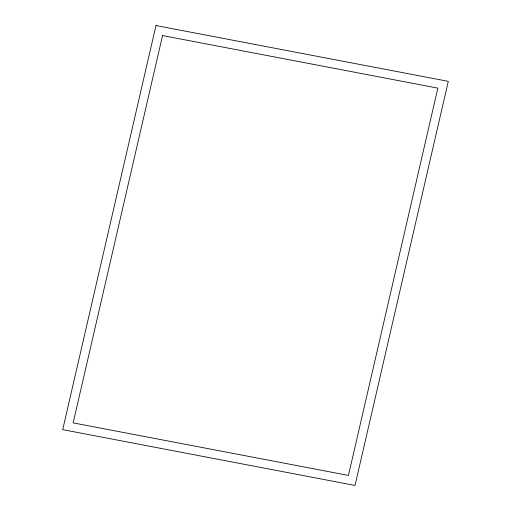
<?xml version="1.0" encoding="UTF-8"?>
<svg xmlns="http://www.w3.org/2000/svg" width="511" height="511" viewBox="0 0 511 511"><rect width="100%" height="100%" fill="white"/><g stroke="black" fill="none" stroke-linecap="round" stroke-linejoin="round"><path stroke-width="0.77" d="M155.983 25.55L62.706 429.649L355.017 485.45L448.294 81.351L155.983 25.55M162.549 35.572L73.15 422.878L348.451 475.428L437.85 88.122L162.549 35.572"/></g></svg>
